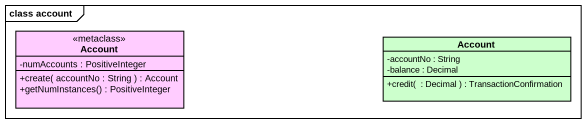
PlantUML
@startuml
mainframe class account
hide circle
hide empty members
skinparam classAttributeIconSize 0
class Account <<metaclass>> #FFCCFF {
  -numAccounts : PositiveInteger
  +create( accountNo : String ) : Account
  +getNumInstances() : PositiveInteger
}
class "Account" as Account_2 #CCFFCC {
  -accountNo : String
  -balance : Decimal
  +credit(  : Decimal ) : TransactionConfirmation
}
@enduml
